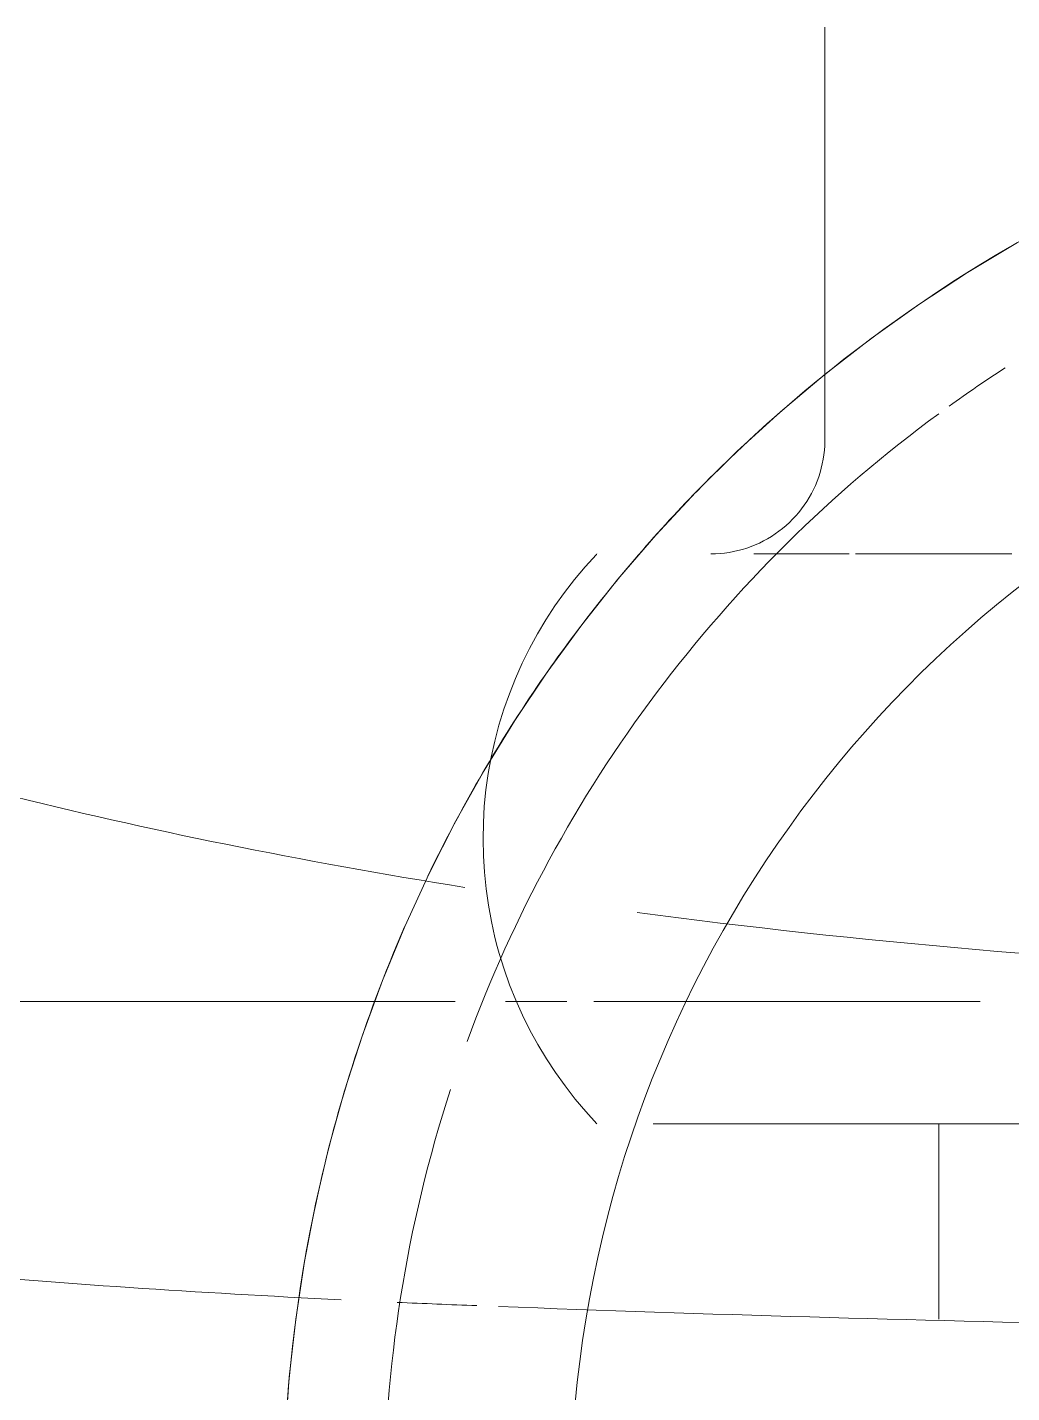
# Model space of a CAD drawing. Header units: millimetres. Extents: x -4000 to 187956, y -58990 to 162485.
# Drawn here: x 943.71 to 963.27, y 74073.93 to 74101.05 of the extents above; entities that cross this region are included whole.
import ezdxf

# ---------------------------------------------------------------- set-up
doc = ezdxf.new("R2010")
doc.units = ezdxf.units.MM
doc.layers.add('A-FLOR-PATT', color=8, linetype='Continuous', lineweight=13)
doc.layers.add('P-SANR-FIXT', color=6, linetype='Continuous', lineweight=9)

# ---------------------------------------------------------------- blocks, each defined once
blk = doc.blocks.new('C307 - C307-496757-0_000')
at = {"layer": 'P-SANR-FIXT', "color": 50}
for p, q in [((15.976, -80.66), (15.976, -76.779)), ((14.527, -80.66), (13.383, -80.66)), ((21.654, -80.66), (14.527, -80.66)), ((15.288, -80.66), (15.976, -80.66)), ((16.729, -80.66), (15.292, -80.66)), ((15.669, -80.66), (15.976, -80.66)), ((18.42, -80.66), (16.729, -80.66)), ((21.654, -80.66), (18.621, -80.66)), ((22.768, -80.66), (22.99, -80.903)), ((22.99, -80.903), (23.201, -81.153)), ((23.774, -81.954), (23.943, -82.235)), ((23.943, -82.235), (24.101, -82.523)), ((24.101, -82.523), (24.247, -82.817)), ((24.247, -82.817), (24.381, -83.117)), ((15.507, -83.089), (17.403, -83.089)), ((17.502, -83.089), (22.831, -83.089)), ((23.394, -83.089), (24.586, -83.089)), ((24.71, -84.045), (24.748, -84.185)), ((24.926, -85.005), (24.972, -85.33)), ((24.972, -85.33), (25.005, -85.657)), ((25.005, -85.657), (25.025, -85.984)), ((25.025, -85.984), (25.032, -86.312)), ((25.032, -86.312), (25.026, -86.641)), ((25.026, -86.641), (25.007, -86.968)), ((17.634, -91.981), (14.527, -91.981)), ((17.634, -91.981), (14.527, -91.981)), ((19.648, -91.981), (17.756, -91.981)), ((19.648, -91.981), (18.42, -91.981)), ((19.622, -92.16), (19.539, -92.197)), ((20.323, -91.988), (20.233, -91.997)), ((18.944, -92.604), (18.88, -92.668)), ((18.649, -92.947), (18.599, -93.022)), ((18.703, -92.874), (18.649, -92.947)), ((18.759, -92.803), (18.703, -92.874)), ((18.466, -93.259), (18.428, -93.341)), ((18.507, -93.178), (18.466, -93.259)), ((18.551, -93.099), (18.507, -93.178)), ((18.599, -93.022), (18.551, -93.099)), ((18.394, -93.425), (18.362, -93.51)), ((18.428, -93.341), (18.394, -93.425))]:
    blk.add_line(p, q, dxfattribs=at)
at = {"layer": 'P-SANR-FIXT', "color": 254}
for p, q in [((15.151, -83.089), (20.059, -83.089)), ((20.059, -83.089), (22.799, -83.089)), ((23.37, -83.089), (24.574, -83.089)), ((25.6, -83.089), (45.612, -83.089)), ((25.007, -86.968), (24.974, -87.295)), ((24.974, -87.295), (24.929, -87.62)), ((24.929, -87.62), (24.87, -87.943)), ((24.87, -87.943), (24.799, -88.264)), ((24.799, -88.264), (24.715, -88.581)), ((24.715, -88.581), (24.618, -88.895)), ((24.618, -88.895), (24.509, -89.204)), ((24.509, -89.204), (24.388, -89.509)), ((24.388, -89.509), (24.254, -89.809)), ((24.254, -89.809), (24.109, -90.103)), ((24.109, -90.103), (23.951, -90.392)), ((23.951, -90.392), (23.783, -90.673)), ((23.783, -90.673), (23.603, -90.948)), ((23.603, -90.948), (23.413, -91.216)), ((23.413, -91.216), (23.212, -91.475)), ((23.212, -91.475), (23.001, -91.726)), ((23.001, -91.726), (22.779, -91.969)), ((22.779, -91.969), (22.768, -91.981)), ((18.362, -93.51), (18.335, -93.596)), ((18.29, -93.772), (18.273, -93.86)), ((18.311, -93.683), (18.29, -93.772)), ((18.335, -93.596), (18.311, -93.683)), ((18.249, -94.04), (18.243, -94.13)), ((18.259, -93.95), (18.249, -94.04)), ((18.273, -93.86), (18.259, -93.95)), ((18.243, -94.13), (18.24, -94.221)), ((18.24, -94.221), (18.24, -94.245)), ((18.24, -102.439), (18.24, -94.245))]:
    blk.add_line(p, q, dxfattribs=at)
at = {"layer": 'P-SANR-FIXT', "color": 253}
blk.add_line((25.589, -83.089), (42.56, -83.089), dxfattribs=at)
at = {"layer": 'P-SANR-FIXT', "color": 250, "flags": 128}
blk.add_lwpolyline([(14.41, -98.167), (15.404, -97.57), (16.375, -96.935), (17.319, -96.261), (18.235, -95.55), (19.122, -94.802), (19.979, -94.02), (20.803, -93.204), (21.595, -92.356), (22.351, -91.477), (23.072, -90.569), (23.757, -89.632), (24.403, -88.669), (25.01, -87.68), (25.577, -86.669), (26.103, -85.635), (26.587, -84.581), (27.029, -83.508), (27.428, -82.419), (27.782, -81.315), (28.093, -80.197), (28.358, -79.068), (28.578, -77.929), (28.752, -76.782), (28.881, -75.629), (28.963, -74.472)], dxfattribs=at)
at = {"layer": 'P-SANR-FIXT', "color": 50, "flags": 128}
for points in [[(23.201, -81.153), (23.403, -81.413), (23.594, -81.68), (23.774, -81.954)], [(24.381, -83.117), (24.503, -83.422), (24.613, -83.731), (24.71, -84.045)], [(24.748, -84.185), (24.795, -84.362), (24.867, -84.682), (24.926, -85.005)], [(19.539, -92.197), (19.458, -92.237), (19.379, -92.28), (19.301, -92.327), (19.225, -92.377), (19.152, -92.429), (19.08, -92.485), (19.011, -92.543), (18.944, -92.604)], [(19.792, -92.096), (19.706, -92.126), (19.622, -92.16)], [(20.233, -91.997), (20.143, -92.01), (20.054, -92.026), (19.966, -92.046), (19.878, -92.069), (19.792, -92.096)], [(20.504, -91.981), (20.413, -91.983), (20.323, -91.988)], [(18.88, -92.668), (18.818, -92.734), (18.759, -92.803)]]:
    blk.add_lwpolyline(points, dxfattribs=at)
at = {"layer": 'P-SANR-FIXT', "color": 253}
for radius, start, end in [(23.297, 285.3108, 54), (27, 342, 18), (29, 348.2216, 12.7093), (27, 306.282, 339.8647), (29, 325.6926, 334.2826), (29, 314.5896, 321.9068), (27, 302.8787, 305.7325)]:
    blk.add_arc((0, -73), radius, start, end, dxfattribs=at)
at = {"layer": 'P-SANR-FIXT', "color": 250}
for start, end in [(336.4803, 348.2216), (321.9068, 325.6926), (293.5891, 314.5896)]:
    blk.add_arc((0, -73), 29, start, end, dxfattribs=at)
at = {"layer": 'P-SANR-FIXT', "color": 253}
for points in [[(24.723, -77.033), (20.576, -76.875), (16.477, -76.756), (12.426, -76.675)], [(25.154, -77.05), (25.684, -77.07), (26.211, -77.092), (26.736, -77.115)], [(21.969, -84.858), (17.593, -84.278), (12.971, -83.878), (8.26, -83.663)]]:
    blk.add_open_spline(points, degree=3, dxfattribs=at)
at = {"layer": 'P-SANR-FIXT', "color": 250}
blk.add_open_spline([(27.852, -77.167), (30.683, -77.306), (37.11, -77.736), (46.829, -78.829), (56.425, -80.553), (61.942, -82.05), (64.5, -82.899)], degree=3, knots=[-0.9400295, -0.9400295, -0.9400295, -0.9400295, -0.75, -0.5, -0.25, 0, 0, 0, 0], dxfattribs=at)
blk.add_open_spline([(42.56, -89.707), (37.745, -87.852), (31.896, -86.393), (25.391, -85.357)], degree=3, dxfattribs=at)
blk = doc.blocks.new('C307 - C307-V844-0_000')
at = {"layer": 'P-SANR-FIXT', "color": 50}
for p, q in [((15.976, -80.66), (15.976, -76.779)), ((21.654, -80.66), (14.527, -80.66)), ((15.288, -80.66), (15.976, -80.66)), ((16.729, -80.66), (15.292, -80.66)), ((15.669, -80.66), (15.976, -80.66)), ((18.42, -80.66), (16.729, -80.66)), ((21.654, -80.66), (18.621, -80.66)), ((22.768, -80.66), (22.99, -80.903)), ((22.99, -80.903), (23.201, -81.153)), ((23.201, -81.153), (23.403, -81.413)), ((23.403, -81.413), (23.594, -81.68)), ((23.594, -81.68), (23.774, -81.954)), ((23.774, -81.954), (23.943, -82.235)), ((23.943, -82.235), (24.101, -82.523)), ((24.101, -82.523), (24.247, -82.817)), ((24.247, -82.817), (24.381, -83.117)), ((15.507, -83.089), (17.403, -83.089)), ((17.502, -83.089), (22.831, -83.089)), ((23.394, -83.089), (24.586, -83.089)), ((24.381, -83.117), (24.503, -83.422)), ((24.503, -83.422), (24.613, -83.731)), ((24.613, -83.731), (24.71, -84.045)), ((24.71, -84.045), (24.748, -84.185)), ((24.748, -84.185), (24.795, -84.362)), ((24.795, -84.362), (24.867, -84.682)), ((24.867, -84.682), (24.926, -85.005)), ((24.926, -85.005), (24.972, -85.33)), ((24.972, -85.33), (25.005, -85.657)), ((25.005, -85.657), (25.025, -85.984)), ((25.025, -85.984), (25.032, -86.312)), ((25.032, -86.312), (25.026, -86.641)), ((25.026, -86.641), (25.007, -86.968)), ((17.634, -91.981), (14.527, -91.981)), ((17.634, -91.981), (14.527, -91.981)), ((19.648, -91.981), (17.756, -91.981)), ((19.648, -91.981), (18.42, -91.981)), ((19.539, -92.197), (19.458, -92.237)), ((19.622, -92.16), (19.539, -92.197)), ((19.706, -92.126), (19.622, -92.16)), ((19.792, -92.096), (19.706, -92.126)), ((19.878, -92.069), (19.792, -92.096)), ((19.966, -92.046), (19.878, -92.069)), ((20.054, -92.026), (19.966, -92.046)), ((20.143, -92.01), (20.054, -92.026)), ((20.233, -91.997), (20.143, -92.01)), ((20.323, -91.988), (20.233, -91.997)), ((20.413, -91.983), (20.323, -91.988)), ((20.504, -91.981), (20.413, -91.983)), ((19.152, -92.429), (19.08, -92.485)), ((19.225, -92.377), (19.152, -92.429)), ((19.301, -92.327), (19.225, -92.377)), ((19.379, -92.28), (19.301, -92.327)), ((19.458, -92.237), (19.379, -92.28)), ((18.818, -92.734), (18.759, -92.803)), ((18.88, -92.668), (18.818, -92.734)), ((18.944, -92.604), (18.88, -92.668)), ((19.011, -92.543), (18.944, -92.604)), ((19.08, -92.485), (19.011, -92.543)), ((18.703, -92.874), (18.649, -92.947)), ((18.759, -92.803), (18.703, -92.874)), ((18.466, -93.259), (18.428, -93.341)), ((18.507, -93.178), (18.466, -93.259)), ((18.551, -93.099), (18.507, -93.178)), ((18.394, -93.425), (18.362, -93.51)), ((18.428, -93.341), (18.394, -93.425))]:
    blk.add_line(p, q, dxfattribs=at)
at = {"layer": 'P-SANR-FIXT', "color": 254}
for p, q in [((15.151, -83.089), (22.799, -83.089)), ((23.37, -83.089), (24.574, -83.089)), ((25.6, -83.089), (45.612, -83.089)), ((24.254, -89.809), (24.109, -90.103)), ((22.779, -91.969), (22.768, -91.981)), ((18.249, -94.04), (18.243, -94.13)), ((18.259, -93.95), (18.249, -94.04)), ((18.243, -94.13), (18.24, -94.221)), ((18.24, -94.221), (18.24, -94.245)), ((18.24, -102.439), (18.24, -94.245))]:
    blk.add_line(p, q, dxfattribs=at)
at = {"layer": 'P-SANR-FIXT', "color": 253}
blk.add_line((25.589, -83.089), (42.56, -83.089), dxfattribs=at)
at = {"layer": 'P-SANR-FIXT', "color": 250, "flags": 128}
blk.add_lwpolyline([(14.41, -98.167), (15.404, -97.57), (16.375, -96.935), (17.319, -96.261), (18.235, -95.55), (19.122, -94.802), (19.979, -94.02), (20.803, -93.204), (21.595, -92.356), (22.351, -91.477), (23.072, -90.569), (23.757, -89.632), (24.403, -88.669), (25.01, -87.68), (25.577, -86.669), (26.103, -85.635), (26.587, -84.581), (27.029, -83.508), (27.428, -82.419), (27.782, -81.315), (28.093, -80.197), (28.358, -79.068), (28.578, -77.929), (28.752, -76.782), (28.881, -75.629), (28.963, -74.472)], dxfattribs=at)
at = {"layer": 'P-SANR-FIXT', "color": 254, "flags": 128}
for points in [[(25.007, -86.968), (24.974, -87.295), (24.929, -87.62), (24.87, -87.943), (24.799, -88.264), (24.715, -88.581), (24.618, -88.895), (24.509, -89.204), (24.388, -89.509), (24.254, -89.809)], [(24.109, -90.103), (23.951, -90.392), (23.783, -90.673), (23.603, -90.948)], [(23.603, -90.948), (23.413, -91.216), (23.212, -91.475)], [(23.212, -91.475), (23.001, -91.726), (22.779, -91.969)], [(18.362, -93.51), (18.335, -93.596), (18.311, -93.683), (18.29, -93.772), (18.273, -93.86), (18.259, -93.95)]]:
    blk.add_lwpolyline(points, dxfattribs=at)
at = {"layer": 'P-SANR-FIXT', "color": 50, "flags": 128}
blk.add_lwpolyline([(18.649, -92.947), (18.599, -93.022), (18.551, -93.099)], dxfattribs=at)
at = {"layer": 'P-SANR-FIXT', "color": 253}
for radius, start, end in [(23.297, 285.3108, 54), (27, 342, 18), (29, 348.2216, 12.7093), (27, 306.282, 339.8647), (29, 325.6926, 334.2826), (29, 314.5896, 321.9068), (27, 302.8787, 305.7325)]:
    blk.add_arc((0, -73), radius, start, end, dxfattribs=at)
at = {"layer": 'P-SANR-FIXT', "color": 250}
for start, end in [(336.4803, 348.2216), (321.9068, 325.6926), (293.5891, 314.5896)]:
    blk.add_arc((0, -73), 29, start, end, dxfattribs=at)
at = {"layer": 'P-SANR-FIXT', "color": 253}
for points in [[(24.723, -77.033), (20.576, -76.875), (16.477, -76.756), (12.426, -76.675)], [(25.154, -77.05), (25.684, -77.07), (26.211, -77.092), (26.736, -77.115)], [(21.969, -84.858), (17.593, -84.278), (12.971, -83.878), (8.26, -83.663)]]:
    blk.add_open_spline(points, degree=3, dxfattribs=at)
at = {"layer": 'P-SANR-FIXT', "color": 250}
blk.add_open_spline([(27.852, -77.167), (30.683, -77.306), (37.11, -77.736), (46.829, -78.829), (56.425, -80.553), (61.942, -82.05), (64.5, -82.899)], degree=3, knots=[-0.9400295, -0.9400295, -0.9400295, -0.9400295, -0.75, -0.5, -0.25, 0, 0, 0, 0], dxfattribs=at)
blk.add_open_spline([(42.56, -89.707), (37.745, -87.852), (31.896, -86.393), (25.391, -85.357)], degree=3, dxfattribs=at)
blk = doc.blocks.new('CMF2_NHAXUONG_A_rvt-1-0_000')
at = {"layer": 'A-FLOR-PATT', "lineweight": 9}
h = blk.add_hatch(dxfattribs=at)
h.set_pattern_fill('FP_25', color=252, style=0, pattern_type=2)
h.set_pattern_definition([(89.998, (160159.3, 137898.8), (-600, 0.021), []), (179.998, (160159.3, 137898.8), (-0.021, -600), [])])
h.paths.add_polyline_path([(154749.885, 498.905), (160009.361, 498.905), (160009.253, 1898.495), (156700.319, 1898.502), (156700.429, 1498.542), (156600.36, 1498.542), (156600.355, 2298.535), (158059.007, 2298.535), (158058.95, 5748.613), (156099.885, 5748.433), (156099.885, 4399.903), (155999.885, 4399.903), (155999.885, 5748.487), (154749.885, 5748.543), (154749.885, 751.936)])
h.paths.add_polyline_path([(160209.304, 1748.67), (165509.359, 1749.398), (165509.051, 3698.263), (162659.146, 3698.263), (162659.146, 3548.445), (162459.146, 3548.445), (162459.145, 4948.703), (161059.263, 4948.825), (161059.26, 4898.283), (160209.362, 4898.913), (160209.254, 3698.445), (160859.147, 3698.445), (160859.147, 3498.445), (160209.147, 3498.445), (160209.289, 1919.983)])
h.paths.add_polyline_path([(158997.487, 2198.535), (159409.364, 2198.535), (159409.364, 3498.619), (158258.791, 3498.619), (158258.791, 2198.535), (158714.043, 2198.535)])
h.paths.add_polyline_path([(159280.912, 3698.445), (160009.147, 3698.445), (160009.147, 4898.728), (159959.048, 4898.641), (159959.853, 5848.631), (158258.554, 5848.622), (158258.554, 3698.445)])
h.paths.add_polyline_path([(83409.046, 5348.514), (85559.046, 5348.514), (85559.046, 6948.514), (83409.046, 6948.514), (83409.046, 5424.086)])
h.paths.add_polyline_path([(83209.258, 5348.602), (83209.258, 10108.828), (82009.258, 10108.828), (82009.258, 8808.828), (80984.258, 8808.828), (80984.046, 7248.514), (82234.046, 7248.514), (82234.046, 5348.602)])
h.paths.add_polyline_path([(80485.393, 6361.014), (80784.258, 6361.014), (80784.258, 8808.828), (79759.258, 8808.828), (79759.258, 10108.828), (78559.258, 10108.828), (78559.258, 6361.014), (79918.524, 6361.014)])
h.paths.add_polyline_path([(79959.258, 9008.828), (81809.258, 9008.828), (81809.258, 10208.828), (79959.258, 10208.828), (79959.258, 10096.236)])
h.paths.add_polyline_path([(5374.563, 15998.65), (5859.046, 15998.65), (5859.046, 18498.577), (509.048, 18498.577), (509.048, 17048.643), (4299.776, 17048.643), (4299.776, 15998.65), (5091.129, 15998.65)])
h.paths.add_polyline_path([(4409.041, 18698.577), (5959.046, 18698.577), (5959.046, 20998.578), (4409.041, 20998.578), (4409.041, 19440.536)])
h.paths.add_polyline_path([(509.048, 21198.577), (5859.046, 21198.578), (5859.046, 24898.283), (3969.26, 24898.283), (3969.26, 22848.578), (4609.26, 22848.578), (4609.26, 22743.94), (3769.26, 22743.94), (3769.26, 24698.746), (509.048, 24698.746), (509.048, 22798.578), (2129.26, 22798.578), (2129.26, 23198.57), (2229.26, 23198.57), (2229.26, 22398.578), (509.048, 22398.578), (509.048, 21776.61)])
h.paths.add_polyline_path([(4249.784, 73948.537), (5800.212, 73948.647), (5800.212, 76398.641), (4359.046, 76398.641), (4359.046, 76098.597), (509.26, 76098.685), (509.26, 73998.606), (4159.048, 73998.606), (4159.048, 74648.65), (4249.784, 74648.65), (4249.784, 74338.296)])
h.paths.add_polyline_path([(161750.212, 73948.538), (161750.212, 74640.013), (161850.206, 74640.013), (161850.309, 73998.606), (165509.368, 73998.694), (165509.368, 76098.685), (161659.474, 76098.597), (161659.474, 76398.641), (160200, 76398.641), (160200, 73948.649), (161548.409, 73948.552)])
h.paths.add_polyline_path([(161548.409, 76598.641), (161659.046, 76598.641), (161659.046, 78298.641), (160209.046, 78298.641), (160209.046, 76598.641)])
h.paths.add_polyline_path([(5091.129, 76598.641), (5809.477, 76598.641), (5809.477, 78298.641), (4359.477, 78298.641), (4359.477, 76598.641)])
h.paths.add_polyline_path([(160199.739, 78498.639), (161659.315, 78498.663), (161659.633, 78798.619), (165509.581, 78798.685), (165509.051, 80348.641), (161859.474, 80348.641), (161859.474, 80048.65), (161750, 80048.65), (161750, 80948.673), (160200.166, 80948.253), (160200.032, 80178.483)])
h.paths.add_polyline_path([(5709.477, 78498.641), (5709.477, 80948.283), (4249.997, 80948.283), (4249.997, 80299.284), (4149.786, 80299.284), (4149.786, 80348.641), (509.26, 80348.641), (508.939, 78798.685), (4159.156, 78798.597), (4159.477, 78498.641), (5091.129, 78498.641)])
h.paths.add_polyline_path([(86109.472, 132101.223), (86109.472, 133323.816), (84609.472, 133323.816), (84609.472, 132101.223)])
h.paths.add_polyline_path([(83259.472, 132200.855), (84409.472, 132200.855), (84409.472, 133523.816), (85259.472, 133523.816), (85259.26, 134848.409), (83259.472, 134848.409), (83259.472, 132740.168)])
h.paths.add_polyline_path([(87459.258, 132201.223), (87459.258, 134848.593), (85459.472, 134848.226), (85459.472, 133523.816), (86309.472, 133526.053), (86309.472, 132201.223), (86721.014, 132201.223)])
h.paths.add_polyline_path([(11209.154, 135098.741), (11209.049, 140698.728), (6109.258, 140698.728), (6109.258, 139698.738), (6059.047, 139698.738), (6059.045, 139098.68), (9550.261, 139098.701), (9550.258, 139498.686), (9650.258, 139498.686), (9650.263, 138698.694), (7959.614, 138698.694), (7959.613, 135098.747), (9859.048, 135098.754), (9859.048, 137148.744), (9259.048, 137148.744), (9259.048, 137348.744), (10059.048, 137348.744), (10059.048, 135098.753), (10759.871, 135098.746)])
h.paths.add_polyline_path([(156349.859, 135098.753), (156349.859, 136499.688), (156449.859, 136499.688), (156449.859, 135098.767), (158059.118, 135098.85), (158059.118, 138698.694), (156349.853, 138698.694), (156349.857, 139498.686), (156449.858, 139498.686), (156449.854, 139098.701), (159959.683, 139098.68), (159959.683, 140698.816), (154809.154, 140698.637), (154808.945, 135098.753)])
h.paths.add_polyline_path([(162549.789, 135998.603), (162549.79, 137398.747), (162659.049, 137398.747), (162659.049, 137248.798), (165509.378, 137248.816), (165509.632, 139448.496), (160159.474, 139448.496), (160159.474, 137398.747), (160750.212, 137398.747), (160750.212, 137298.747), (160149.79, 137298.747), (160149.79, 135998.826), (161548.409, 135998.696)])
h.paths.add_polyline_path([(3449.788, 135998.671), (5900.212, 135998.739), (5900.212, 137297.569), (5248.629, 137297.569), (5248.629, 137398.747), (5859.046, 137398.747), (5859.046, 139448.732), (509.359, 139448.732), (509.361, 137248.773), (3449.787, 137249.905), (3449.788, 136244.28)])
h.paths.add_polyline_path([(6059.046, 137398.747), (7159.62, 137398.747), (7159.62, 138698.694), (6059.046, 138698.694), (6059.046, 137412.318)])
h.paths.add_polyline_path([(158858.919, 137398.747), (159959.05, 137398.747), (159959.05, 138698.694), (158858.919, 138698.694), (158858.919, 137412.318)])
at = {"layer": 'P-SANR-FIXT', "color": 250, "lineweight": 9, "rotation": 180.0003356948516}
for name in ['C307 - C307-496757-0_000', 'C307 - C307-V844-0_000']:
    blk.add_blockref(name, (977.795, 73998.608), dxfattribs=at)

msp = doc.modelspace()

# ---------------------------------------------------------------- block references
at = {"lineweight": 5}
msp.add_blockref('CMF2_NHAXUONG_A_rvt-1-0_000', (0, 0), dxfattribs=at)

doc.saveas('drawing.dxf')
